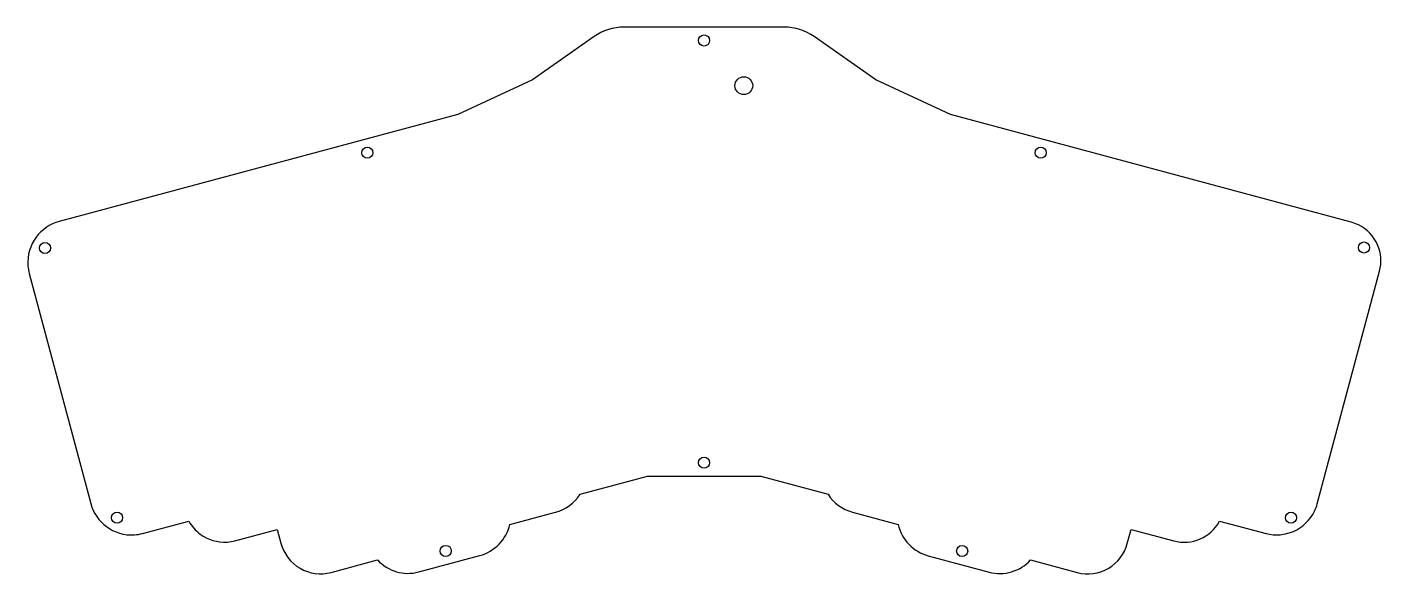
# Model space of a CAD drawing. Header units: millimetres. Extents: x -152 to 153, y 84 to 207.
import ezdxf

# ---------------------------------------------------------------- set-up
doc = ezdxf.new("R2010")
doc.units = ezdxf.units.MM
doc.layers.get('0').update_dxf_attribs({"linetype": 'CONTINUOUS'})

msp = doc.modelspace()

# ---------------------------------------------------------------- linework, layer by layer
for p, q in [((-24.06, 204.78), (-37.94, 195.06)), ((18.74, 206.9), (-17.33, 206.9)), ((39.35, 195.06), (25.47, 204.78)), ((-37.94, 195.06), (-54.75, 187.22)), ((56.16, 187.22), (39.35, 195.06)), ((-54.75, 187.22), (-144.52, 163.19)), ((146.44, 163.03), (56.16, 187.22)), ((-151.27, 151.48), (-137.41, 99.76)), ((138.76, 99.7), (152.79, 152.02)), ((-27.21, 101.89), (-12.05, 105.95)), ((-12.05, 105.95), (13.45, 105.95)), ((13.45, 105.95), (28.62, 101.85)), ((-43.04, 95.06), (-32.75, 97.82)), ((34.11, 97.83), (44.4, 95.07)), ((-125.78, 93.03), (-115.32, 95.81)), ((116.77, 95.82), (127.23, 93.04)), ((-104.95, 91.41), (-95.42, 93.96)), ((-95.42, 93.96), (-94.6, 90.86)), ((95.99, 90.8), (96.83, 93.97)), ((96.83, 93.97), (106.48, 91.38)), ((-83.26, 84.28), (-72.82, 87.08)), ((-63.57, 84.38), (-49.81, 88.07)), ((51.18, 88.03), (64.89, 84.35)), ((74.22, 87.08), (84.73, 84.27))]:
    msp.add_line(p, q)
for centre, radius in [((0.7, 203.9), 1.25), ((9.64, 193.74), 2), ((-75.12, 178.66), 1.25), ((76.51, 178.66), 1.25), ((-147.72, 157.23), 1.25), ((149.29, 157.34), 1.25), ((0.7, 108.95), 1.25), ((-131.48, 96.59), 1.25), ((132.87, 96.58), 1.25), ((-57.47, 89.12), 1.25), ((58.81, 89.09), 1.25)]:
    msp.add_circle(centre, radius)
for centre, radius, start, end in [((-35.2, 106.94), 9.45, 284.9973, 327.6516), ((36.55, 106.93), 9.42, 212.639, 255.0003), ((-52.27, 97.22), 9.48, 284.996, 346.8066), ((53.63, 97.16), 9.46, 192.7689, 255.001), ((-85.65, 93.22), 9.25, 194.7757, 284.9996), ((87.11, 93.14), 9.19, 255.0018, 345.2234), ((-65.97, 93.35), 9.28, 222.4656, 284.9979), ((67.31, 93.38), 9.35, 254.9981, 317.6337)]:
    msp.add_arc(centre, radius, start, end)
for points in [[(-17.33, 206.9), (-19.74, 206.9), (-22.09, 206.16), (-24.06, 204.78)], [(25.47, 204.78), (23.5, 206.16), (21.15, 206.9), (18.74, 206.9)]]:
    msp.add_open_spline(points, degree=3)
for points, knots in [([(-144.52, 163.19), (-146.64, 162.62), (-148.47, 161.32), (-149.71, 159.66), (-151.05, 157.86), (-151.74, 155.59), (-151.57, 153.25), (-151.53, 152.66), (-151.43, 152.06), (-151.27, 151.48)], [0, 0, 0, 0, 0.424179, 0.424179, 0.424179, 0.883387, 0.883387, 0.883387, 1, 1, 1, 1]), ([(152.79, 152.02), (153.33, 154.02), (153.13, 156.12), (152.36, 157.91), (151.53, 159.84), (150.01, 161.48), (148.02, 162.44), (147.52, 162.69), (146.99, 162.88), (146.44, 163.03)], [0, 0, 0, 0, 0.424208, 0.424208, 0.424208, 0.883432, 0.883432, 0.883432, 1, 1, 1, 1]), ([(-137.41, 99.76), (-136.84, 97.65), (-135.55, 95.82), (-133.9, 94.59), (-132.11, 93.26), (-129.86, 92.57), (-127.53, 92.74), (-126.94, 92.78), (-126.36, 92.88), (-125.78, 93.03)], [0, 0, 0, 0, 0.424911, 0.424911, 0.424911, 0.88452, 0.88452, 0.88452, 1, 1, 1, 1]), ([(127.23, 93.04), (129.33, 92.48), (131.53, 92.69), (133.41, 93.5), (135.43, 94.38), (137.14, 95.97), (138.15, 98.05), (138.4, 98.58), (138.61, 99.13), (138.76, 99.7), (138.76, 99.7), (138.76, 99.7), (138.76, 99.7)], [0, 0, 0, 0, 0.424604, 0.424604, 0.424604, 0.884117, 0.884117, 0.884117, 1, 1, 1, 1.000008, 1.000008, 1.000008, 1.000008]), ([(-115.32, 95.81), (-114.68, 94.66), (-113.81, 93.67), (-112.79, 92.91), (-111.06, 91.63), (-108.89, 90.96), (-106.65, 91.12), (-106.08, 91.16), (-105.51, 91.26), (-104.95, 91.41)], [0.1518177, 0.1518177, 0.1518177, 0.1518177, 0.4238121, 0.4238121, 0.4238121, 0.8831983, 0.8831983, 0.8831983, 1, 1, 1, 1]), ([(106.48, 91.38), (108.49, 90.84), (110.6, 91.04), (112.4, 91.81), (114.23, 92.6), (115.79, 94), (116.77, 95.82)], [0, 0, 0, 0, 0.4244759, 0.4244759, 0.4244759, 0.857337, 0.857337, 0.857337, 0.857337])]:
    msp.add_open_spline(points, degree=3, knots=knots)

doc.saveas('drawing.dxf')
